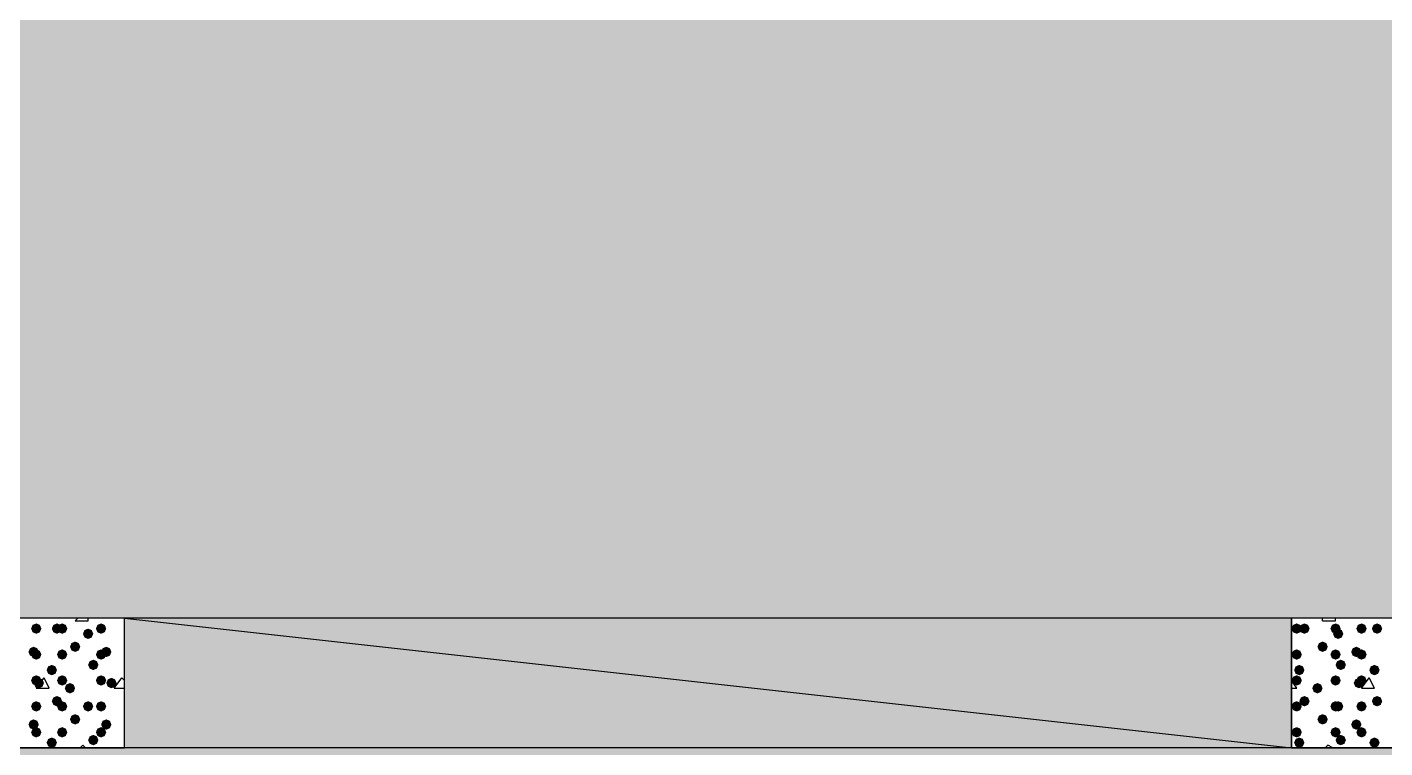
# Model space of a CAD drawing. Header units: millimetres. Extents: x 0 to 420, y 0 to 297.
# Drawn here: x 67.25 to 89.41, y 220.34 to 232.11 of the extents above; entities that cross this region are included whole.
import ezdxf

# ---------------------------------------------------------------- set-up
doc = ezdxf.new("R2010")
doc.units = ezdxf.units.MM
doc.layers.get('0').update_dxf_attribs({"linetype": 'CONTINUOUS'})

msp = doc.modelspace()

# ---------------------------------------------------------------- hatches: boundary and pattern name
at = {"true_color": 0x000008}
h = msp.add_hatch(color=0, dxfattribs=at)
h.paths.add_polyline_path([(378.544667, 241.511667), (32.469667, 241.511667), (378.544667, 222.461667)], flags=0)
h.paths.add_polyline_path([(32.469667, 241.511667), (378.544667, 222.461667), (32.469667, 222.461667)], flags=0)
at = {"true_color": 0x000007}
for points in [[(67.479333, 222.292333), (67.454462, 222.232537), (67.394667, 222.207667), (67.334871, 222.232537), (67.31, 222.292333), (67.334871, 222.352129), (67.394667, 222.377), (67.454462, 222.352129)], [(67.818, 222.292333), (67.793129, 222.232537), (67.733333, 222.207667), (67.673537, 222.232537), (67.648667, 222.292333), (67.673537, 222.352129), (67.733333, 222.377), (67.793129, 222.352129)], [(67.902667, 222.292333), (67.877796, 222.232537), (67.818, 222.207667), (67.758204, 222.232537), (67.733333, 222.292333), (67.758204, 222.352129), (67.818, 222.377), (67.877796, 222.352129)], [(68.326, 222.207667), (68.301129, 222.147871), (68.241333, 222.123), (68.181537, 222.147871), (68.156667, 222.207667), (68.181537, 222.267462), (68.241333, 222.292333), (68.301129, 222.267463)], [(68.537667, 222.292333), (68.512796, 222.232537), (68.453, 222.207667), (68.393204, 222.232537), (68.368333, 222.292333), (68.393204, 222.352129), (68.453, 222.377), (68.512796, 222.352129)], [(88.053333, 222.292333), (88.028463, 222.232537), (87.968667, 222.207667), (87.908871, 222.232537), (87.884, 222.292333), (87.908871, 222.352129), (87.968667, 222.377), (88.028462, 222.352129)], [(88.180333, 222.292333), (88.155463, 222.232537), (88.095667, 222.207667), (88.035871, 222.232537), (88.011, 222.292333), (88.035871, 222.352129), (88.095667, 222.377), (88.155462, 222.352129)], [(88.688333, 222.292333), (88.663463, 222.232537), (88.603667, 222.207667), (88.543871, 222.232537), (88.519, 222.292333), (88.543871, 222.352129), (88.603667, 222.377), (88.663462, 222.352129)], [(88.730667, 222.207667), (88.705796, 222.147871), (88.646, 222.123), (88.586204, 222.147871), (88.561333, 222.207667), (88.586204, 222.267462), (88.646, 222.292333), (88.705796, 222.267463)], [(89.111667, 222.292333), (89.086796, 222.232537), (89.027, 222.207667), (88.967204, 222.232537), (88.942333, 222.292333), (88.967204, 222.352129), (89.027, 222.377), (89.086796, 222.352129)], [(89.365667, 222.292333), (89.340796, 222.232537), (89.281, 222.207667), (89.221204, 222.232537), (89.196333, 222.292333), (89.221204, 222.352129), (89.281, 222.377), (89.340796, 222.352129)], [(68.114333, 221.996), (68.089462, 221.936204), (68.029667, 221.911333), (67.969871, 221.936204), (67.945, 221.996), (67.969871, 222.055796), (68.029667, 222.080667), (68.089462, 222.055796)], [(88.476667, 221.996), (88.451796, 221.936204), (88.392, 221.911333), (88.332204, 221.936204), (88.307333, 221.996), (88.332204, 222.055796), (88.392, 222.080667), (88.451796, 222.055796)], [(67.437, 221.911333), (67.412129, 221.851537), (67.352333, 221.826667), (67.292538, 221.851537), (67.267667, 221.911333), (67.292537, 221.971129), (67.352333, 221.996), (67.412129, 221.971129)], [(67.479333, 221.869), (67.454462, 221.809204), (67.394667, 221.784333), (67.334871, 221.809204), (67.31, 221.869), (67.334871, 221.928796), (67.394667, 221.953667), (67.454462, 221.928796)], [(67.902667, 221.869), (67.877796, 221.809204), (67.818, 221.784333), (67.758204, 221.809204), (67.733333, 221.869), (67.758204, 221.928796), (67.818, 221.953667), (67.877796, 221.928796)], [(68.537667, 221.869), (68.512796, 221.809204), (68.453, 221.784333), (68.393204, 221.809204), (68.368333, 221.869), (68.393204, 221.928796), (68.453, 221.953667), (68.512796, 221.928796)], [(68.622333, 221.911333), (68.597463, 221.851537), (68.537667, 221.826667), (68.477871, 221.851537), (68.453, 221.911333), (68.477871, 221.971129), (68.537667, 221.996), (68.597462, 221.971129)], [(88.053333, 221.869), (88.028463, 221.809204), (87.968667, 221.784333), (87.908871, 221.809204), (87.884, 221.869), (87.908871, 221.928796), (87.968667, 221.953667), (88.028462, 221.928796)], [(88.688333, 221.869), (88.663463, 221.809204), (88.603667, 221.784333), (88.543871, 221.809204), (88.519, 221.869), (88.543871, 221.928796), (88.603667, 221.953667), (88.663462, 221.928796)], [(89.027, 221.911333), (89.002129, 221.851537), (88.942333, 221.826667), (88.882538, 221.851537), (88.857667, 221.911333), (88.882537, 221.971129), (88.942333, 221.996), (89.002129, 221.971129)], [(89.111667, 221.869), (89.086796, 221.809204), (89.027, 221.784333), (88.967204, 221.809204), (88.942333, 221.869), (88.967204, 221.928796), (89.027, 221.953667), (89.086796, 221.928796)], [(67.733333, 221.615), (67.708463, 221.555204), (67.648667, 221.530333), (67.588871, 221.555204), (67.564, 221.615), (67.588871, 221.674796), (67.648667, 221.699667), (67.708462, 221.674796)], [(68.410667, 221.699667), (68.385796, 221.639871), (68.326, 221.615), (68.266204, 221.639871), (68.241333, 221.699667), (68.266204, 221.759462), (68.326, 221.784333), (68.385796, 221.759463)], [(88.095667, 221.615), (88.070796, 221.555204), (88.011, 221.530333), (87.951204, 221.555204), (87.926333, 221.615), (87.951204, 221.674796), (88.011, 221.699667), (88.070796, 221.674796)], [(88.773, 221.699667), (88.748129, 221.639871), (88.688333, 221.615), (88.628537, 221.639871), (88.603667, 221.699667), (88.628537, 221.759462), (88.688333, 221.784333), (88.748129, 221.759463)], [(89.323333, 221.615), (89.298463, 221.555204), (89.238667, 221.530333), (89.178871, 221.555204), (89.154, 221.615), (89.178871, 221.674796), (89.238667, 221.699667), (89.298462, 221.674796)], [(67.479333, 221.445667), (67.454462, 221.385871), (67.394667, 221.361), (67.334871, 221.385871), (67.31, 221.445667), (67.334871, 221.505462), (67.394667, 221.530333), (67.454462, 221.505463)], [(67.521667, 221.403333), (67.496796, 221.343537), (67.437, 221.318667), (67.377204, 221.343537), (67.352333, 221.403333), (67.377204, 221.463129), (67.437, 221.488), (67.496796, 221.463129)], [(67.902667, 221.445667), (67.877796, 221.385871), (67.818, 221.361), (67.758204, 221.385871), (67.733333, 221.445667), (67.758204, 221.505462), (67.818, 221.530333), (67.877796, 221.505463)], [(68.029667, 221.318667), (68.004796, 221.258871), (67.945, 221.234), (67.885204, 221.258871), (67.860333, 221.318667), (67.885204, 221.378462), (67.945, 221.403333), (68.004796, 221.378463)], [(68.537667, 221.445667), (68.512796, 221.385871), (68.453, 221.361), (68.393204, 221.385871), (68.368333, 221.445667), (68.393204, 221.505462), (68.453, 221.530333), (68.512796, 221.505463)], [(68.707, 221.403333), (68.682129, 221.343537), (68.622333, 221.318667), (68.562538, 221.343537), (68.537667, 221.403333), (68.562537, 221.463129), (68.622333, 221.488), (68.682129, 221.463129)], [(88.053333, 221.445667), (88.028463, 221.385871), (87.968667, 221.361), (87.908871, 221.385871), (87.884, 221.445667), (87.908871, 221.505462), (87.968667, 221.530333), (88.028462, 221.505463)], [(88.392, 221.318667), (88.367129, 221.258871), (88.307333, 221.234), (88.247538, 221.258871), (88.222667, 221.318667), (88.247537, 221.378462), (88.307333, 221.403333), (88.367129, 221.378463)], [(88.688333, 221.445667), (88.663463, 221.385871), (88.603667, 221.361), (88.543871, 221.385871), (88.519, 221.445667), (88.543871, 221.505462), (88.603667, 221.530333), (88.663462, 221.505463)], [(89.069333, 221.403333), (89.044462, 221.343537), (88.984667, 221.318667), (88.924871, 221.343537), (88.9, 221.403333), (88.924871, 221.463129), (88.984667, 221.488), (89.044462, 221.463129)], [(89.111667, 221.445667), (89.086796, 221.385871), (89.027, 221.361), (88.967204, 221.385871), (88.942333, 221.445667), (88.967204, 221.505462), (89.027, 221.530333), (89.086796, 221.505463)], [(67.818, 221.107), (67.793129, 221.047204), (67.733333, 221.022333), (67.673537, 221.047204), (67.648667, 221.107), (67.673537, 221.166796), (67.733333, 221.191667), (67.793129, 221.166796)], [(88.180333, 221.107), (88.155463, 221.047204), (88.095667, 221.022333), (88.035871, 221.047204), (88.011, 221.107), (88.035871, 221.166796), (88.095667, 221.191667), (88.155462, 221.166796)], [(89.365667, 221.107), (89.340796, 221.047204), (89.281, 221.022333), (89.221204, 221.047204), (89.196333, 221.107), (89.221204, 221.166796), (89.281, 221.191667), (89.340796, 221.166796)], [(67.479333, 221.022333), (67.454462, 220.962537), (67.394667, 220.937667), (67.334871, 220.962537), (67.31, 221.022333), (67.334871, 221.082129), (67.394667, 221.107), (67.454462, 221.082129)], [(67.902667, 221.022333), (67.877796, 220.962537), (67.818, 220.937667), (67.758204, 220.962537), (67.733333, 221.022333), (67.758204, 221.082129), (67.818, 221.107), (67.877796, 221.082129)], [(68.326, 221.022333), (68.301129, 220.962537), (68.241333, 220.937667), (68.181537, 220.962537), (68.156667, 221.022333), (68.181537, 221.082129), (68.241333, 221.107), (68.301129, 221.082129)], [(68.537667, 221.022333), (68.512796, 220.962537), (68.453, 220.937667), (68.393204, 220.962537), (68.368333, 221.022333), (68.393204, 221.082129), (68.453, 221.107), (68.512796, 221.082129)], [(88.053333, 221.022333), (88.028463, 220.962537), (87.968667, 220.937667), (87.908871, 220.962537), (87.884, 221.022333), (87.908871, 221.082129), (87.968667, 221.107), (88.028462, 221.082129)], [(88.688333, 221.022333), (88.663463, 220.962537), (88.603667, 220.937667), (88.543871, 220.962537), (88.519, 221.022333), (88.543871, 221.082129), (88.603667, 221.107), (88.663462, 221.082129)], [(88.730667, 221.022333), (88.705796, 220.962537), (88.646, 220.937667), (88.586204, 220.962537), (88.561333, 221.022333), (88.586204, 221.082129), (88.646, 221.107), (88.705796, 221.082129)], [(89.111667, 221.022333), (89.086796, 220.962537), (89.027, 220.937667), (88.967204, 220.962537), (88.942333, 221.022333), (88.967204, 221.082129), (89.027, 221.107), (89.086796, 221.082129)], [(67.437, 220.726), (67.412129, 220.666204), (67.352333, 220.641333), (67.292538, 220.666204), (67.267667, 220.726), (67.292537, 220.785796), (67.352333, 220.810667), (67.412129, 220.785796)], [(68.114333, 220.810667), (68.089462, 220.750871), (68.029667, 220.726), (67.969871, 220.750871), (67.945, 220.810667), (67.969871, 220.870462), (68.029667, 220.895333), (68.089462, 220.870463)], [(68.622333, 220.726), (68.597463, 220.666204), (68.537667, 220.641333), (68.477871, 220.666204), (68.453, 220.726), (68.477871, 220.785796), (68.537667, 220.810667), (68.597462, 220.785796)], [(88.476667, 220.810667), (88.451796, 220.750871), (88.392, 220.726), (88.332204, 220.750871), (88.307333, 220.810667), (88.332204, 220.870462), (88.392, 220.895333), (88.451796, 220.870463)], [(89.027, 220.726), (89.002129, 220.666204), (88.942333, 220.641333), (88.882538, 220.666204), (88.857667, 220.726), (88.882537, 220.785796), (88.942333, 220.810667), (89.002129, 220.785796)], [(67.479333, 220.599), (67.454462, 220.539204), (67.394667, 220.514333), (67.334871, 220.539204), (67.31, 220.599), (67.334871, 220.658796), (67.394667, 220.683667), (67.454462, 220.658796)], [(67.733333, 220.429667), (67.708463, 220.369871), (67.648667, 220.345), (67.588871, 220.369871), (67.564, 220.429667), (67.588871, 220.489462), (67.648667, 220.514333), (67.708462, 220.489463)], [(67.902667, 220.599), (67.877796, 220.539204), (67.818, 220.514333), (67.758204, 220.539204), (67.733333, 220.599), (67.758204, 220.658796), (67.818, 220.683667), (67.877796, 220.658796)], [(68.410667, 220.472), (68.385796, 220.412204), (68.326, 220.387333), (68.266204, 220.412204), (68.241333, 220.472), (68.266204, 220.531796), (68.326, 220.556667), (68.385796, 220.531796)], [(68.537667, 220.599), (68.512796, 220.539204), (68.453, 220.514333), (68.393204, 220.539204), (68.368333, 220.599), (68.393204, 220.658796), (68.453, 220.683667), (68.512796, 220.658796)], [(88.053333, 220.599), (88.028463, 220.539204), (87.968667, 220.514333), (87.908871, 220.539204), (87.884, 220.599), (87.908871, 220.658796), (87.968667, 220.683667), (88.028462, 220.658796)], [(88.095667, 220.429667), (88.070796, 220.369871), (88.011, 220.345), (87.951204, 220.369871), (87.926333, 220.429667), (87.951204, 220.489462), (88.011, 220.514333), (88.070796, 220.489463)], [(88.688333, 220.599), (88.663463, 220.539204), (88.603667, 220.514333), (88.543871, 220.539204), (88.519, 220.599), (88.543871, 220.658796), (88.603667, 220.683667), (88.663462, 220.658796)], [(88.773, 220.472), (88.748129, 220.412204), (88.688333, 220.387333), (88.628537, 220.412204), (88.603667, 220.472), (88.628537, 220.531796), (88.688333, 220.556667), (88.748129, 220.531796)], [(89.111667, 220.599), (89.086796, 220.539204), (89.027, 220.514333), (88.967204, 220.539204), (88.942333, 220.599), (88.967204, 220.658796), (89.027, 220.683667), (89.086796, 220.658796)], [(89.323333, 220.429667), (89.298463, 220.369871), (89.238667, 220.345), (89.178871, 220.369871), (89.154, 220.429667), (89.178871, 220.489462), (89.238667, 220.514333), (89.298462, 220.489463)]]:
    msp.add_hatch(color=0, dxfattribs=at).paths.add_polyline_path(points, flags=0)
at = {"true_color": 0x000008}
h = msp.add_hatch(color=0, dxfattribs=at)
h.paths.add_polyline_path([(87.884, 222.461667), (68.834, 222.461667), (87.884, 220.345)], flags=0)
h.paths.add_polyline_path([(68.834, 222.461667), (87.884, 220.345), (68.834, 220.345)], flags=0)
h = msp.add_hatch(color=0, dxfattribs=at)
h.paths.add_polyline_path([(193.844333, 220.345), (32.469667, 220.345), (193.844333, 201.252667)], flags=0)
h.paths.add_polyline_path([(32.469667, 220.345), (193.844333, 201.252667), (32.469667, 201.252667)], flags=0)

# ---------------------------------------------------------------- linework, layer by layer
at = {"color": 0, "true_color": 0x000008}
for points in [[(32.469667, 241.511667), (378.544667, 222.461667), (32.469667, 222.461667)], [(87.884, 222.461667), (68.834, 222.461667), (87.884, 220.345)], [(68.834, 222.461667), (87.884, 220.345), (68.834, 220.345)], [(193.844333, 220.345), (32.469667, 220.345), (193.844333, 201.252667)]]:
    msp.add_lwpolyline(points, close=True, dxfattribs=at)
at = {"color": 0, "true_color": 0x000007}
for points in [[(66.717333, 222.461667), (66.717333, 220.345), (68.834, 220.345), (68.834, 222.461667)], [(87.884, 222.461667), (87.884, 220.345), (90.000667, 220.345), (90.000667, 222.461667)]]:
    msp.add_lwpolyline(points, close=True, dxfattribs=at)
for points in [[(68.029667, 222.419333), (68.072, 222.461667)], [(68.029667, 222.419333), (68.241333, 222.419333)], [(68.241333, 222.419333), (68.241333, 222.461667)], [(88.392, 222.419333), (88.392, 222.461667)], [(88.392, 222.419333), (88.603667, 222.419333)], [(88.603667, 222.419333), (88.603667, 222.461667)], [(67.394667, 221.318667), (67.521667, 221.488)], [(67.606333, 221.318667), (67.521667, 221.488)], [(68.664667, 221.318667), (68.791667, 221.488)], [(68.834, 221.445667), (68.791667, 221.488)], [(87.968667, 221.318667), (87.884, 221.445667)], [(89.027, 221.318667), (89.154, 221.488)], [(89.238667, 221.318667), (89.154, 221.488)], [(67.394667, 221.318667), (67.606333, 221.318667)], [(68.664667, 221.318667), (68.834, 221.318667)], [(87.884, 221.318667), (87.968667, 221.318667)], [(89.027, 221.318667), (89.238667, 221.318667)], [(68.114333, 220.345), (68.156667, 220.387333)], [(68.199, 220.345), (68.156667, 220.387333)], [(88.434333, 220.345), (88.476667, 220.387333)], [(88.561333, 220.345), (88.476667, 220.387333)]]:
    msp.add_lwpolyline(points, dxfattribs=at)

doc.saveas('drawing.dxf')
